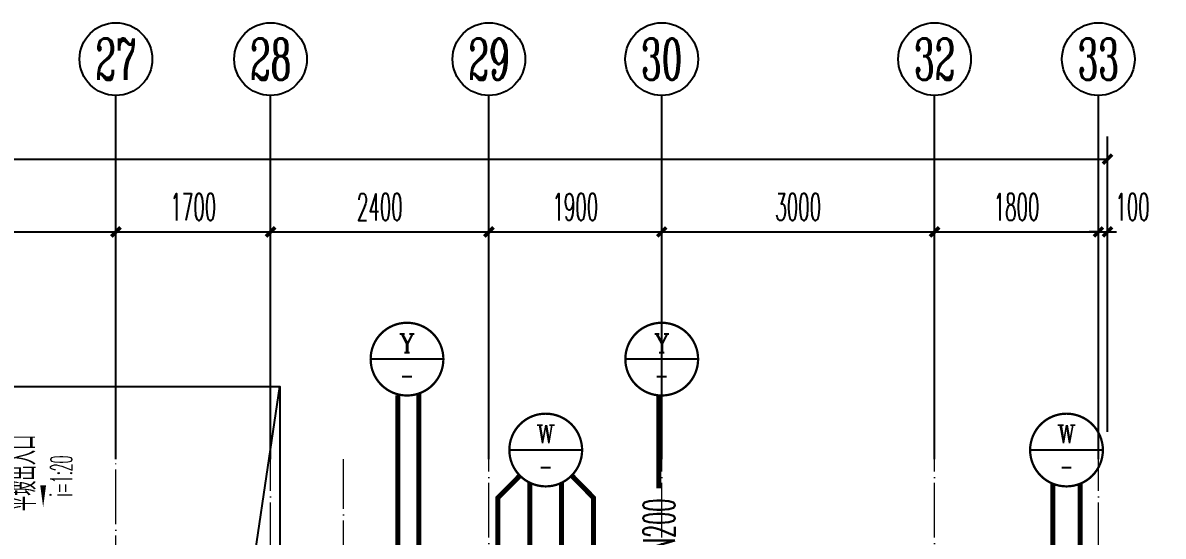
# Model space of a CAD drawing. Extents: x 27938 to 1042331, y -235042 to 1535213.
# Drawn here: x 719393 to 731929, y 689309 to 694957 of the extents above; entities that cross this region are included whole.
import ezdxf
from ezdxf.enums import TextEntityAlignment as Align

# ---------------------------------------------------------------- set-up
doc = ezdxf.new("R2010")
doc.units = 0
doc.header["$LTSCALE"] = 1000
doc.header["$MEASUREMENT"] = 0
doc.linetypes.add('DOTE', pattern=[2.42, 2, -0.2, 0.02, -0.2])
for name, color, linetype in [('A-EQPM-MECH', 191, 'Continuous'), ('AXIS', 3, 'Continuous'), ('AXIS_TEXT', 4, 'Continuous'), ('DIM_SYMB', 3, 'Continuous'), ('DIM_雨水', 3, 'Continuous'), ('PIPE-污水', 2, 'W'), ('PIPE-雨水', 4, 'Y'), ('PIPE-餐饮排水', 41, 'P'), ('PUB_TEXT', 4, 'Continuous'), ('TEXT_雨水', 7, 'Continuous')]:
    doc.layers.add(name, color=color, linetype=linetype)
doc.layers.add('DOTE', color=19, linetype='DOTE', lineweight=9)
doc.styles.add('_TCH_AXIS', font='COMPLEX', dxfattribs={"bigfont": 'GBCBIG'})
doc.styles.add('_TCH_DIM', font='SIMPLEX.shx', dxfattribs={"width": 0.6, "oblique": 10, "bigfont": 'hztxt.shx'})
doc.styles.add('_TCH_DIM_T3', font='SIMPLEX.shx', dxfattribs={"width": 0.494118, "bigfont": 'GBCBIG.shx'})
doc.styles.add('_TWT_CIRCLE', font='COMPLEX', dxfattribs={"width": 1.1, "height": 3.5, "bigfont": 'HZTXT'})
doc.styles.add('_TWT_PIPEDN', font='SIMPLEX.shx', dxfattribs={"width": 0.6, "oblique": 10, "height": 3, "bigfont": 'HZTXT.shx'})
doc.styles.add('COMPLEX', font='COMPLEX')
doc.styles.get("Standard").update_dxf_attribs({"font": 'gbenor.shx', "bigfont": 'gbcbig.shx'})
doc.linetypes.add('P', pattern='A,3,-0.2,["P",Standard,S=0.25,R=0,X=-0.1,Y=-0.115],-0.2', length=3.4)
doc.linetypes.add('W', pattern='A,3,-0.2,["W",Standard,S=0.25,R=0,X=-0.1,Y=-0.115],-0.2', length=3.4)
doc.linetypes.add('Y', pattern='A,3,-0.2,["Y",Standard,S=0.25,R=0,X=-0.1,Y=-0.115],-0.2', length=3.4)
doc.dimstyles.new('_TCH_ARCH&&100', dxfattribs={"dimtxt": 297.5, "dimasz": 100, "dimexe": 250, "dimexo": 300, "dimgap": 126.25, "dimtad": 1, "dimdec": 0, "dimzin": 0, "dimdsep": 46, "dimtxsty": '_TCH_DIM_T3', "dimblk": 'ARCHTICK', "dimcen": 0.09, "dimclrt": 4, "dimazin": 2, "dimtfac": 1, "dimtdec": 0, "dimtix": 1, "dimtmove": 2, "dimatfit": 3, "dimfxl": 1, "dimtolj": 1, "dimtzin": 0, "dimarcsym": 0})

# ---------------------------------------------------------------- blocks, each defined once
blk = doc.blocks.new('HFTHFFGHFH')
at = {"layer": 'DOTE', "linetype": 'DOTE', "ltscale": 0.3}
for p, q in [((574317, 604249), (574317, 612949)), ((576017, 594449), (576017, 612949)), ((578417, 602649), (578417, 612949)), ((580317, 602649), (580317, 612949)), ((583317, 602649), (583317, 612949)), ((585117, 594449), (585117, 612949))]:
    blk.add_line(p, q, dxfattribs=at)
blk = doc.blocks.new('_ArchTick')
at = {"color": 0, "linetype": 'ByBlock', "const_width": 0.4}
blk.add_lwpolyline([(-0.5, -0.5), (0.5, 0.5)], dxfattribs=at)
blk = doc.blocks.new('*D839')
at = {"layer": 'AXIS', "color": 0, "lineweight": -2}
for p, q in [((731217, 690457), (731217, 692907)), ((731317, 690457), (731317, 692907)), ((731217, 692657), (731117, 692657)), ((731217, 692657), (731317, 692657)), ((731317, 692657), (731417, 692657))]:
    blk.add_line(p, q, dxfattribs=at)
at = {"layer": 'Defpoints', "color": 0}
for p in [(731317, 692657), (731217, 690157), (731317, 690157)]:
    blk.add_point(p, dxfattribs=at)
at = {"layer": 'AXIS', "color": 0, "lineweight": -2, "xscale": 100, "yscale": 100, "zscale": 100}
blk.add_blockref('_ArchTick', (731217, 692657), dxfattribs=at)
at = {"layer": 'AXIS', "color": 0, "lineweight": -2, "xscale": 100, "yscale": 100, "zscale": 100, "rotation": 180}
blk.add_blockref('_ArchTick', (731317, 692657), dxfattribs=at)
at = {"layer": 'AXIS', "color": 4, "insert": (731592, 692932), "char_height": 297.5, "attachment_point": 5, "style": '_TCH_DIM_T3'}
blk.add_mtext('\\A1;100', dxfattribs=at)
blk = doc.blocks.new('*D840')
at = {"layer": 'AXIS', "color": 0, "lineweight": -2}
for p, q in [((729417, 690457), (729417, 692907)), ((731217, 690457), (731217, 692907)), ((729417, 692657), (731217, 692657))]:
    blk.add_line(p, q, dxfattribs=at)
at = {"layer": 'Defpoints', "color": 0}
for p in [(731217, 692657), (729417, 690157), (731217, 690157)]:
    blk.add_point(p, dxfattribs=at)
at = {"layer": 'AXIS', "color": 0, "lineweight": -2, "xscale": 100, "yscale": 100, "zscale": 100, "rotation": 180}
blk.add_blockref('_ArchTick', (729417, 692657), dxfattribs=at)
at = {"layer": 'AXIS', "color": 0, "lineweight": -2, "xscale": 100, "yscale": 100, "zscale": 100}
blk.add_blockref('_ArchTick', (731217, 692657), dxfattribs=at)
at = {"layer": 'AXIS', "color": 4, "insert": (730317, 692932), "char_height": 297.5, "attachment_point": 5, "style": '_TCH_DIM_T3'}
blk.add_mtext('\\A1;1800', dxfattribs=at)
blk = doc.blocks.new('*D841')
at = {"layer": 'AXIS', "color": 0, "lineweight": -2}
for p, q in [((726417, 690457), (726417, 692907)), ((729417, 690457), (729417, 692907)), ((726417, 692657), (729417, 692657))]:
    blk.add_line(p, q, dxfattribs=at)
at = {"layer": 'Defpoints', "color": 0}
for p in [(729417, 692657), (726417, 690157), (729417, 690157)]:
    blk.add_point(p, dxfattribs=at)
at = {"layer": 'AXIS', "color": 0, "lineweight": -2, "xscale": 100, "yscale": 100, "zscale": 100, "rotation": 180}
blk.add_blockref('_ArchTick', (726417, 692657), dxfattribs=at)
at = {"layer": 'AXIS', "color": 0, "lineweight": -2, "xscale": 100, "yscale": 100, "zscale": 100}
blk.add_blockref('_ArchTick', (729417, 692657), dxfattribs=at)
at = {"layer": 'AXIS', "color": 4, "insert": (727917, 692932), "char_height": 297.5, "attachment_point": 5, "style": '_TCH_DIM_T3'}
blk.add_mtext('\\A1;3000', dxfattribs=at)
blk = doc.blocks.new('*D842')
at = {"layer": 'AXIS', "color": 0, "lineweight": -2}
for p, q in [((724517, 690457), (724517, 692907)), ((726417, 690457), (726417, 692907)), ((724517, 692657), (726417, 692657))]:
    blk.add_line(p, q, dxfattribs=at)
at = {"layer": 'Defpoints', "color": 0}
for p in [(726417, 692657), (724517, 690157), (726417, 690157)]:
    blk.add_point(p, dxfattribs=at)
at = {"layer": 'AXIS', "color": 0, "lineweight": -2, "xscale": 100, "yscale": 100, "zscale": 100, "rotation": 180}
blk.add_blockref('_ArchTick', (724517, 692657), dxfattribs=at)
at = {"layer": 'AXIS', "color": 0, "lineweight": -2, "xscale": 100, "yscale": 100, "zscale": 100}
blk.add_blockref('_ArchTick', (726417, 692657), dxfattribs=at)
at = {"layer": 'AXIS', "color": 4, "insert": (725467, 692932), "char_height": 297.5, "attachment_point": 5, "style": '_TCH_DIM_T3'}
blk.add_mtext('\\A1;1900', dxfattribs=at)
blk = doc.blocks.new('*D843')
at = {"layer": 'AXIS', "color": 0, "lineweight": -2}
for p, q in [((722117, 690457), (722117, 692907)), ((724517, 690457), (724517, 692907)), ((722117, 692657), (724517, 692657))]:
    blk.add_line(p, q, dxfattribs=at)
at = {"layer": 'Defpoints', "color": 0}
for p in [(724517, 692657), (722117, 690157), (724517, 690157)]:
    blk.add_point(p, dxfattribs=at)
at = {"layer": 'AXIS', "color": 0, "lineweight": -2, "xscale": 100, "yscale": 100, "zscale": 100, "rotation": 180}
blk.add_blockref('_ArchTick', (722117, 692657), dxfattribs=at)
at = {"layer": 'AXIS', "color": 0, "lineweight": -2, "xscale": 100, "yscale": 100, "zscale": 100}
blk.add_blockref('_ArchTick', (724517, 692657), dxfattribs=at)
at = {"layer": 'AXIS', "color": 4, "insert": (723317, 692932), "char_height": 297.5, "attachment_point": 5, "style": '_TCH_DIM_T3'}
blk.add_mtext('\\A1;2400', dxfattribs=at)
blk = doc.blocks.new('*D844')
at = {"layer": 'AXIS', "color": 0, "lineweight": -2}
for p, q in [((720417, 690457), (720417, 692907)), ((722117, 690457), (722117, 692907)), ((720417, 692657), (722117, 692657))]:
    blk.add_line(p, q, dxfattribs=at)
at = {"layer": 'Defpoints', "color": 0}
for p in [(722117, 692657), (720417, 690157), (722117, 690157)]:
    blk.add_point(p, dxfattribs=at)
at = {"layer": 'AXIS', "color": 0, "lineweight": -2, "xscale": 100, "yscale": 100, "zscale": 100, "rotation": 180}
blk.add_blockref('_ArchTick', (720417, 692657), dxfattribs=at)
at = {"layer": 'AXIS', "color": 0, "lineweight": -2, "xscale": 100, "yscale": 100, "zscale": 100}
blk.add_blockref('_ArchTick', (722117, 692657), dxfattribs=at)
at = {"layer": 'AXIS', "color": 4, "insert": (721267, 692932), "char_height": 297.5, "attachment_point": 5, "style": '_TCH_DIM_T3'}
blk.add_mtext('\\A1;1700', dxfattribs=at)
blk = doc.blocks.new('*D845')
at = {"layer": 'AXIS', "color": 0, "lineweight": -2}
for p, q in [((717617, 690457), (717617, 692907)), ((720417, 690457), (720417, 692907)), ((717617, 692657), (720417, 692657))]:
    blk.add_line(p, q, dxfattribs=at)
at = {"layer": 'Defpoints', "color": 0}
for p in [(720417, 692657), (717617, 690157), (720417, 690157)]:
    blk.add_point(p, dxfattribs=at)
at = {"layer": 'AXIS', "color": 0, "lineweight": -2, "xscale": 100, "yscale": 100, "zscale": 100, "rotation": 180}
blk.add_blockref('_ArchTick', (717617, 692657), dxfattribs=at)
at = {"layer": 'AXIS', "color": 0, "lineweight": -2, "xscale": 100, "yscale": 100, "zscale": 100}
blk.add_blockref('_ArchTick', (720417, 692657), dxfattribs=at)
at = {"layer": 'AXIS', "color": 4, "insert": (719017, 692932), "char_height": 297.5, "attachment_point": 5, "style": '_TCH_DIM_T3'}
blk.add_mtext('\\A1;2800', dxfattribs=at)
blk = doc.blocks.new('*D900')
at = {"layer": 'AXIS', "color": 0, "lineweight": -2}
for p, q in [((682317, 690457), (682317, 693707)), ((731317, 690457), (731317, 693707)), ((682317, 693457), (731317, 693457))]:
    blk.add_line(p, q, dxfattribs=at)
at = {"layer": 'Defpoints', "color": 0}
for p in [(731317, 693457), (682317, 690157), (731317, 690157)]:
    blk.add_point(p, dxfattribs=at)
at = {"layer": 'AXIS', "color": 0, "lineweight": -2, "xscale": 100, "yscale": 100, "zscale": 100, "rotation": 180}
blk.add_blockref('_ArchTick', (682317, 693457), dxfattribs=at)
at = {"layer": 'AXIS', "color": 0, "lineweight": -2, "xscale": 100, "yscale": 100, "zscale": 100}
blk.add_blockref('_ArchTick', (731317, 693457), dxfattribs=at)
at = {"layer": 'AXIS', "color": 4, "insert": (706817, 693732), "char_height": 297.5, "attachment_point": 5, "style": '_TCH_DIM_T3'}
blk.add_mtext('\\A1;49000', dxfattribs=at)
blk = doc.blocks.new('_AXISO')
blk.add_circle((0, 0), 0.5)
at = {"layer": 'AXIS_TEXT', "style": 'COMPLEX', "width": 1.041667}
blk.add_attdef('A', text='', height=0.56, dxfattribs=at).set_placement((-0.25, -0.28), (0.25, -0.28), align=Align.FIT)

msp = doc.modelspace()

# ---------------------------------------------------------------- hatches: boundary and pattern name
at = {"layer": 'PIPE-污水'}
for points in [[(725666.6, 689732.2), (725686.2, 689751.4), (725694.1, 689743.4)], [(725666.6, 689732.2), (725694.1, 689732.2), (725694.1, 689743.4)]]:
    msp.add_hatch(color=256, dxfattribs=at).paths.add_polyline_path(points)
at = {"layer": 'PIPE-餐饮排水'}
for points in [[(724616.6, 689732.2), (724597, 689751.5), (724589.1, 689743.5)], [(724616.6, 689732.2), (724589.1, 689732.2), (724589.1, 689743.5)]]:
    msp.add_hatch(color=256, dxfattribs=at).paths.add_polyline_path(points)

# ---------------------------------------------------------------- linework, layer by layer
at = {"layer": 'A-EQPM-MECH', "color": 8}
for points in [[(717216.8, 688257.2), (717216.8, 690957.2), (722216.8, 690957.2), (722216.8, 688257.2)], [(722216.6, 690957.2), (721816.6, 688257.2)]]:
    msp.add_lwpolyline(points, dxfattribs=at)
at = {"layer": 'AXIS'}
for p, q in [((720416.6, 690157.2), (720416.6, 694157.2)), ((722116.6, 690157.2), (722116.6, 694157.2)), ((724516.6, 690157.2), (724516.6, 694157.2)), ((726416.6, 690157.2), (726416.6, 694157.2)), ((729416.6, 690157.2), (729416.6, 694157.2)), ((731216.6, 690157.2), (731216.6, 694157.2))]:
    msp.add_line(p, q, dxfattribs=at)
at = {"layer": 'DIM_SYMB', "color": 8}
msp.add_lwpolyline([(719616.6, 690364.3, 0, 0, 0), (719616.6, 689629.5, 0, 64, 0), (719616.6, 689869.5, 0, 0, 0)], format="xyseb", dxfattribs=at)
at = {"layer": 'DIM_雨水'}
for p, q in [((724016.6, 691257.2), (723216.6, 691257.2)), ((726816.6, 691257.2), (726016.6, 691257.2)), ((725541.6, 690257.2), (724741.6, 690257.2)), ((731266.5, 690257.2), (730466.5, 690257.2))]:
    msp.add_line(p, q, dxfattribs=at)
at = {"layer": 'DIM_雨水', "const_width": 25}
for points in [[(724016.6, 691257.2, 1), (723216.6, 691257.2, 1)], [(726816.6, 691257.2, 1), (726016.6, 691257.2, 1)], [(725541.6, 690257.2, 1), (724741.6, 690257.2, 1)], [(731266.5, 690257.2, 1), (730466.5, 690257.2, 1)]]:
    msp.add_lwpolyline(points, format="xyb", close=True, dxfattribs=at)
at = {"layer": 'DOTE', "color": 8, "linetype": 'DOTE', "ltscale": 0.3}
msp.add_line((722916.6, 688157.2), (722916.6, 690157.2), dxfattribs=at)
at = {"layer": 'PIPE-污水', "const_width": 55}
for points in [[(725316.6, 687244.8), (725316.6, 689897.5)], [(725427, 689976.9), (725666.6, 689732.2)], [(730716.5, 686720.3), (730716.5, 689886.4)], [(731016.6, 685917), (731016.6, 689886.4)], [(725666.6, 688124.4), (725666.6, 689732.2)]]:
    msp.add_lwpolyline(points, dxfattribs=at)
at = {"layer": 'PIPE-雨水', "const_width": 55}
for points in [[(723746.6, 687075.3), (723746.6, 690878.9)], [(723516, 688051.3), (723515.3, 690857.2)], [(726386.3, 689835.8), (726386.3, 690858.3)]]:
    msp.add_lwpolyline(points, dxfattribs=at)
at = {"layer": 'PIPE-餐饮排水', "const_width": 55}
for points in [[(724857.4, 689975.7), (724616.6, 689732.2)], [(724966.6, 688065.8), (724966.6, 689897.5)], [(724616.6, 687075.1), (724616.6, 689732.2)]]:
    msp.add_lwpolyline(points, dxfattribs=at)

# ---------------------------------------------------------------- block references
msp.add_blockref('HFTHFFGHFH', (146100, 77208.4))
at = {"layer": 'AXIS'}
ref = msp.add_blockref('_AXISO', (720416.6, 694557.2), dxfattribs=dict(at, xscale=800, yscale=800, zscale=800))
ref.add_attrib('A', '27', dxfattribs={"layer": 'AXIS_TEXT', "height": 452.55, "style": '_TCH_AXIS', "width": 0.617647}).set_placement((720190.3, 694330.9), (720642.9, 694330.9), align=Align.FIT)
ref = msp.add_blockref('_AXISO', (722116.6, 694557.2), dxfattribs=dict(at, xscale=800, yscale=800, zscale=800))
ref.add_attrib('A', '28', dxfattribs={"layer": 'AXIS_TEXT', "height": 452.55, "style": '_TCH_AXIS', "width": 0.617647}).set_placement((721890.3, 694330.9), (722342.9, 694330.9), align=Align.FIT)
ref = msp.add_blockref('_AXISO', (724516.6, 694557.2), dxfattribs=dict(at, xscale=800, yscale=800, zscale=800))
ref.add_attrib('A', '29', dxfattribs={"layer": 'AXIS_TEXT', "height": 452.55, "style": '_TCH_AXIS', "width": 0.617647}).set_placement((724290.3, 694330.9), (724742.9, 694330.9), align=Align.FIT)
ref = msp.add_blockref('_AXISO', (726416.6, 694557.2), dxfattribs=dict(at, xscale=800, yscale=800, zscale=800))
ref.add_attrib('A', '30', dxfattribs={"layer": 'AXIS_TEXT', "height": 452.55, "style": '_TCH_AXIS', "width": 0.636364}).set_placement((726190.3, 694330.9), (726642.9, 694330.9), align=Align.FIT)
ref = msp.add_blockref('_AXISO', (729416.6, 694557.2), dxfattribs=dict(at, xscale=800, yscale=800, zscale=800))
ref.add_attrib('A', '32', dxfattribs={"layer": 'AXIS_TEXT', "height": 452.55, "style": '_TCH_AXIS', "width": 0.636364}).set_placement((729190.3, 694330.9), (729642.9, 694330.9), align=Align.FIT)
ref = msp.add_blockref('_AXISO', (731216.6, 694557.2), dxfattribs=dict(at, xscale=800, yscale=800, zscale=800))
ref.add_attrib('A', '33', dxfattribs={"layer": 'AXIS_TEXT', "height": 452.55, "style": '_TCH_AXIS', "width": 0.636364}).set_placement((730990.3, 694330.9), (731442.9, 694330.9), align=Align.FIT)

# ---------------------------------------------------------------- texts
at = {"layer": 'DIM_SYMB', "color": 7, "style": '_TCH_DIM', "width": 0.6}
msp.add_text('平坡出入口', height=280, rotation=90, dxfattribs=at).set_placement((719536.5, 689586.1))
at = {"layer": 'DIM_雨水', "color": 7, "style": '_TWT_CIRCLE'}
for s, height, p, p2 in [('Y', 203.9, (723531.1, 691331.9), (723702, 691331.9)), ('Y', 203.9, (726331.1, 691331.9), (726502, 691331.9)), ('W', 197, (725038.4, 690333), (725244.8, 690333)), ('W', 197, (730763.3, 690333), (730969.7, 690333))]:
    msp.add_text(s, height=height, dxfattribs=at).set_placement(p, p2, align=Align.FIT)
at = {"layer": 'DIM_雨水', "color": 7, "style": '_TWT_CIRCLE', "width": 0.777778}
for p, p2 in [((723540.7, 690975.9), (723692.5, 690975.9)), ((726340.7, 690975.9), (726492.5, 690975.9)), ((725065.7, 689975.9), (725217.5, 689975.9)), ((730790.6, 689975.9), (730942.4, 689975.9))]:
    msp.add_text('-', height=207, dxfattribs=at).set_placement(p, p2, align=Align.FIT)
at = {"layer": 'PUB_TEXT', "color": 8, "style": '_TCH_DIM', "width": 0.423529}
msp.add_text('i=1:20', height=238, rotation=90, dxfattribs=at).set_placement((719934.7, 689747.1))
at = {"layer": 'TEXT_雨水', "style": '_TWT_PIPEDN', "width": 0.48}
msp.add_text('DN200', height=350, rotation=90, dxfattribs=at).set_placement((726561.3, 688980.7))

# ---------------------------------------------------------------- dimensions: what is measured, and where the dimension line sits
at = {"layer": 'AXIS'}
for p1, p2, distance, picture, middle in [((682316.6, 690157.2), (731316.6, 690157.2), 3300, '*D900', (706816.6, 693732.2)), ((717616.6, 690157.2), (720416.6, 690157.2), 2500, '*D845', (719016.6, 692932.2)), ((720416.6, 690157.2), (722116.6, 690157.2), 2500, '*D844', (721266.6, 692932.2)), ((722116.6, 690157.2), (724516.6, 690157.2), 2500, '*D843', (723316.6, 692932.2)), ((724516.6, 690157.2), (726416.6, 690157.2), 2500, '*D842', (725466.6, 692932.2)), ((726416.6, 690157.2), (729416.6, 690157.2), 2500, '*D841', (727916.6, 692932.2)), ((729416.6, 690157.2), (731216.6, 690157.2), 2500, '*D840', (730316.6, 692932.2))]:
    dim = msp.add_aligned_dim(p1=p1, p2=p2, distance=distance, dimstyle='_TCH_ARCH&&100', dxfattribs=at)
    dim.commit()
    dim.dimension.update_dxf_attribs({"geometry": picture, "text_midpoint": middle})
dim = msp.add_linear_dim(base=(731316.6, 692657.2), p1=(731216.6, 690157.2), p2=(731316.6, 690157.2), angle=0, dimstyle='_TCH_ARCH&&100', dxfattribs=at)
dim.commit()
dim.dimension.update_dxf_attribs({"geometry": '*D839', "text_midpoint": (731591.6, 692932.2), "dimtype": 129})

doc.saveas('drawing.dxf')
